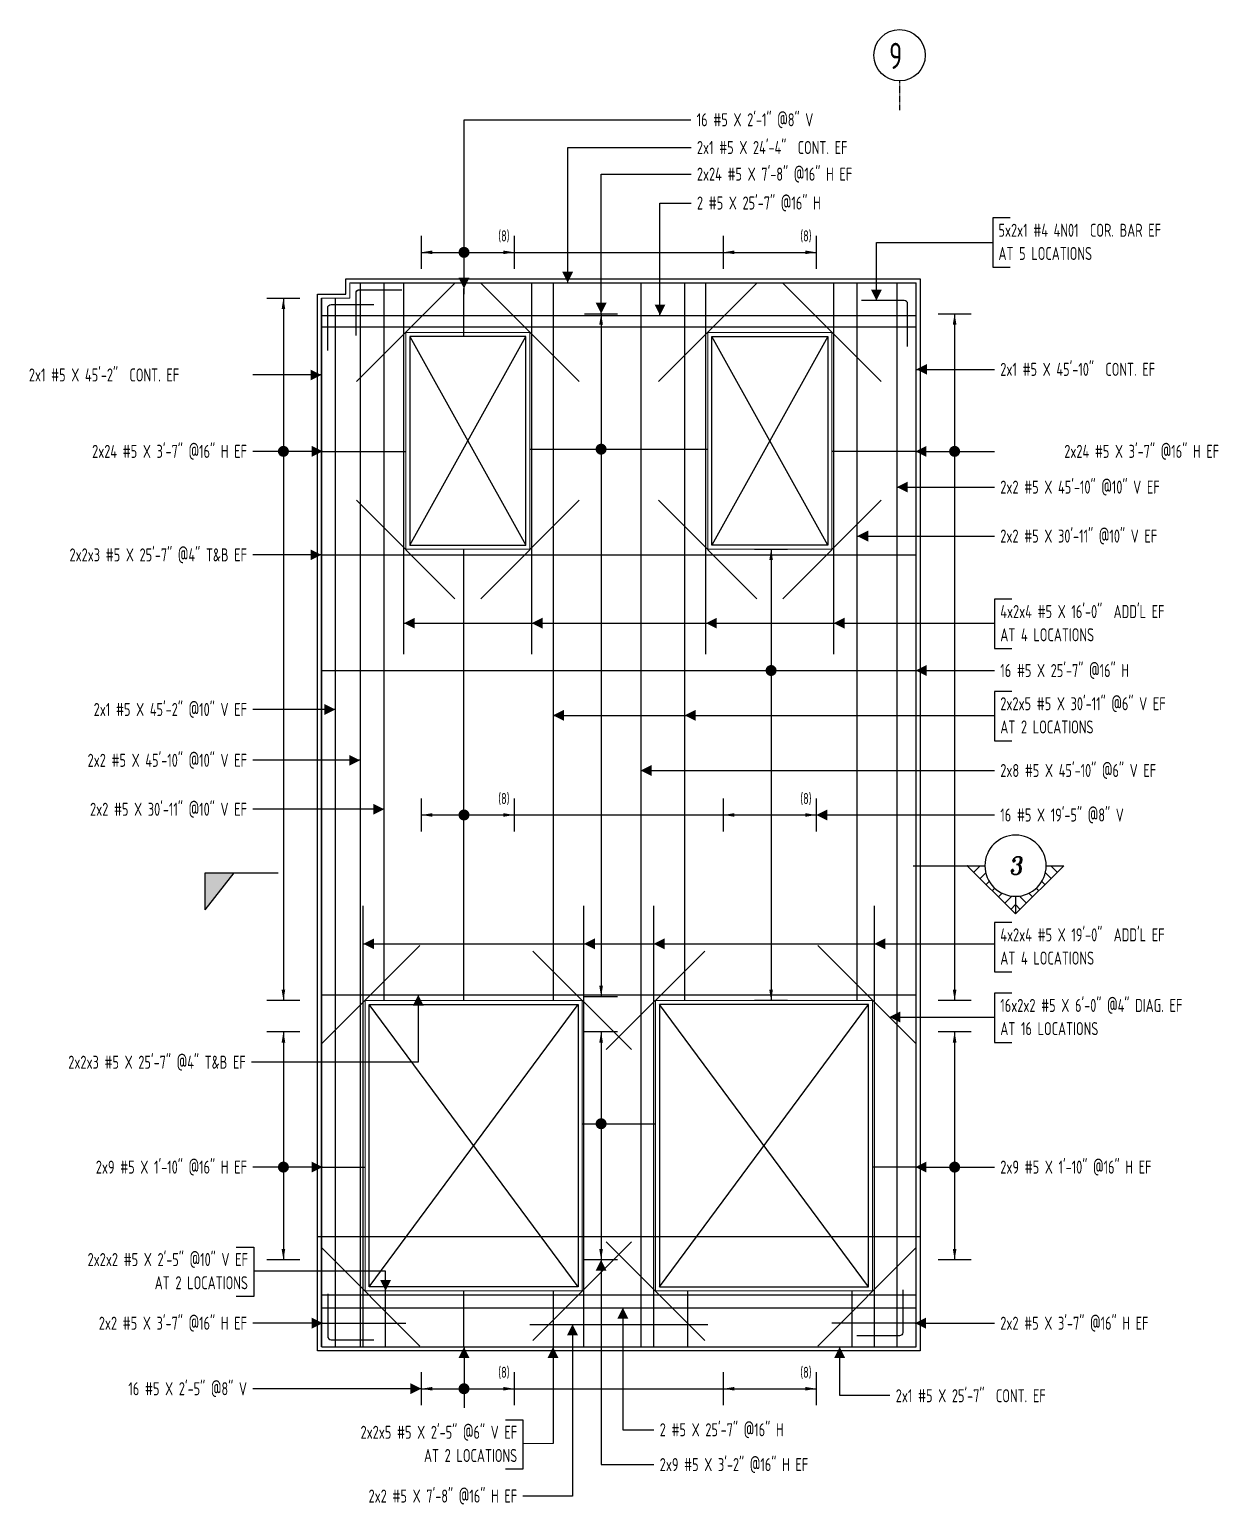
# Model space of a CAD drawing. Header units: inches. Extents: x -3675 to 38568, y -2433 to 4174.
# Drawn here: x 24308 to 24922, y 259 to 1021 of the extents above; entities that cross this region are included whole.
import ezdxf
from ezdxf.enums import TextEntityAlignment as Align

# ---------------------------------------------------------------- set-up
doc = ezdxf.new("R2010")
doc.units = ezdxf.units.IN
doc.header["$MEASUREMENT"] = 0
doc.linetypes.add('PHANTOM', pattern=[2.5, 1.25, -0.25, 0.25, -0.25, 0.25, -0.25])
doc.layers.get('0').update_dxf_attribs({"linetype": 'CONTINUOUS'})
for name, color, linetype in [('0-25', 7, 'CONTINUOUS'), ('0-25TEXT', 7, 'CONTINUOUS'), ('0-35', 3, 'CONTINUOUS'), ('0-35TEXT', 3, 'CONTINUOUS'), ('0-50', 10, 'CONTINUOUS'), ('3', 3, 'CONTINUOUS'), ('BAR-LBL', 2, 'CONTINUOUS'), ('GRID', 8, 'PHANTOM'), ('Hatch', 253, 'CONTINUOUS'), ('INTERMEDIATERANGELAY', 7, 'CONTINUOUS'), ('RANGELAY', 7, 'CONTINUOUS'), ('REBARS', 4, 'CONTINUOUS')]:
    doc.layers.add(name, color=color, linetype=linetype)
doc.layers.add('COVER', color=6, linetype='CONTINUOUS', lineweight=0, plot=False)
doc.styles.add('AR', font='ARCHQUIK.shx', dxfattribs={"width": 0.8})
doc.styles.add('ROMANT', font='romant')

# ---------------------------------------------------------------- blocks, each defined once
blk = doc.blocks.new('leadrblk')
blk.add_lwpolyline([(0, 0, 0, 1, 0), (1, 0, 1, 1, 0)], format="xyseb")
blk = doc.blocks.new('SECTARO')
at = {"linetype": 'Continuous'}
blk.add_line((33.32, 16.99), (20.13, 0), dxfattribs=at)
for p, q in [((33.32, 16.99), (33.32, 0)), ((33.32, 0), (0, 0))]:
    blk.add_line(p, q)
for points in [[(33.32, 0), (33.32, 16.99), (33.32, 0), (20.13, 0)], [(33.32, 16.99), (20.13, 0), (33.32, 0), (33.32, 16.99)]]:
    blk.add_solid(points, dxfattribs=at)
blk = doc.blocks.new('*X3')
at = {"color": 0, "linetype": 'Continuous'}
for p, q in [((-1.108, 0.278), (-1.075, 0.312)), ((-1.081, 0.217), (-1.031, 0.267)), ((-1.013, 0.197), (-0.986, 0.223)), ((-0.96, 0.161), (-0.942, 0.179)), ((-0.92, 0.112), (-0.898, 0.135)), ((-0.895, 0.05), (-0.854, 0.091)), ((-0.856, 0), (-0.81, 0.046)), ((-0.768, 0), (-0.765, 0.002))]:
    blk.add_line(p, q, dxfattribs=at)
blk = doc.blocks.new('*X2')
at = {"color": 0, "linetype": 'Continuous'}
for p, q in [((-1.108, 0.278), (-1.075, 0.312)), ((-0.96, 0.161), (-0.942, 0.179)), ((-0.856, 0), (-0.81, 0.046))]:
    blk.add_line(p, q, dxfattribs=at)
blk = doc.blocks.new('SECTNU')
at = {"linetype": 'Continuous'}
blk.add_line((-24.74, 0), (-32.81, 0), dxfattribs=at)
blk.add_line((0, 0), (-24.74, 0))
at = {"layer": '3'}
for p, q in [((-68.89, 0), (-46.81, 22.07)), ((-60.81, 0), (-68.89, 0))]:
    blk.add_line(p, q, dxfattribs=at)
at = {"layer": '3', "linetype": 'Continuous'}
blk.add_line((-46.81, 14), (-46.81, 22.07), dxfattribs=at)
at = {"layer": '3'}
for points in [[(-46.81, 22.07), (-24.74, 0), (-32.81, 0, 1)], [(-32.81, 0, 0.414214), (-46.81, 14)]]:
    blk.add_lwpolyline(points, format="xyb", dxfattribs=at)
for start, end in [(90, 180), (180, 0)]:
    blk.add_arc((-46.81, 0), 14, start, end, dxfattribs=at)
at = {"linetype": 'Continuous', "xscale": -64, "yscale": 64, "zscale": 64, "rotation": 359.9999999999999}
blk.add_blockref('*X3', (-117.73, 0), dxfattribs=at)
at = {"linetype": 'Continuous', "xscale": 64, "yscale": 64, "zscale": 64}
for name in ['*X3', '*X2']:
    blk.add_blockref(name, (24.1, 0), dxfattribs=at)
at = {"linetype": 'Continuous', "style": 'ROMANT', "oblique": 9, "width": 0.9}
blk.add_attdef('NO', text='', height=8, dxfattribs=at).set_placement((-46.81, 0), align=Align.MIDDLE)
blk = doc.blocks.new('*U952', base_point=(24723.02, 698.56))
at = {"layer": 'REBARS', "color": 0}
blk.add_lwpolyline([(24723.33, 698.56), (24723.33, 890.56)], dxfattribs=at)
blk = doc.blocks.new('*U953', base_point=(24657.64, 698.56))
at = {"layer": 'REBARS', "color": 0}
blk.add_lwpolyline([(24657.32, 698.56), (24657.32, 890.56)], dxfattribs=at)
blk = doc.blocks.new('*U954', base_point=(24567.03, 698.56))
at = {"layer": 'REBARS', "color": 0}
blk.add_lwpolyline([(24567.34, 698.56), (24567.34, 890.56)], dxfattribs=at)
blk = doc.blocks.new('*U955', base_point=(24501.64, 698.56))
at = {"layer": 'REBARS', "color": 0}
blk.add_lwpolyline([(24501.33, 698.56), (24501.33, 890.56)], dxfattribs=at)
blk = doc.blocks.new('*U626', base_point=(24605.53, 394.67))
at = {"layer": 'REBARS', "color": 0}
blk.add_lwpolyline([(24605.75, 394.89), (24656.67, 343.98)], dxfattribs=at)
blk = doc.blocks.new('*U627', base_point=(24605.53, 494.44))
at = {"layer": 'REBARS', "color": 0}
blk.add_lwpolyline([(24605.75, 494.22), (24656.67, 545.14)], dxfattribs=at)
blk = doc.blocks.new('*U628', base_point=(24458.48, 391.72))
at = {"layer": 'REBARS', "color": 0}
blk.add_lwpolyline([(24458.71, 391.94), (24509.62, 341.03)], dxfattribs=at)
blk = doc.blocks.new('*U629', base_point=(24619.13, 394.67))
at = {"layer": 'REBARS', "color": 0}
blk.add_lwpolyline([(24618.91, 394.89), (24568, 343.98)], dxfattribs=at)
blk = doc.blocks.new('*U630', base_point=(24458.48, 497.4))
at = {"layer": 'REBARS', "color": 0}
blk.add_lwpolyline([(24458.71, 497.18), (24509.62, 548.09)], dxfattribs=at)
blk = doc.blocks.new('*U631', base_point=(24619.13, 494.44))
at = {"layer": 'REBARS', "color": 0}
blk.add_lwpolyline([(24618.91, 494.22), (24568, 545.14)], dxfattribs=at)
blk = doc.blocks.new('*U632', base_point=(24632.53, 777.96))
at = {"layer": 'REBARS', "color": 0}
blk.add_lwpolyline([(24632.75, 778.18), (24683.66, 727.27)], dxfattribs=at)
blk = doc.blocks.new('*U633', base_point=(24748.13, 777.96))
at = {"layer": 'REBARS', "color": 0}
blk.add_lwpolyline([(24747.91, 778.18), (24697, 727.27)], dxfattribs=at)
blk = doc.blocks.new('*U634', base_point=(24632.53, 839.69))
at = {"layer": 'REBARS', "color": 0}
blk.add_lwpolyline([(24632.75, 839.47), (24683.66, 890.39)], dxfattribs=at)
blk = doc.blocks.new('*U635', base_point=(24748.13, 839.69))
at = {"layer": 'REBARS', "color": 0}
blk.add_lwpolyline([(24747.91, 839.47), (24697, 890.39)], dxfattribs=at)
blk = doc.blocks.new('*U636', base_point=(24476.53, 777.96))
at = {"layer": 'REBARS', "color": 0}
blk.add_lwpolyline([(24476.75, 778.18), (24527.67, 727.27)], dxfattribs=at)
blk = doc.blocks.new('*U637', base_point=(24592.14, 777.96))
at = {"layer": 'REBARS', "color": 0}
blk.add_lwpolyline([(24591.92, 778.18), (24541, 727.27)], dxfattribs=at)
blk = doc.blocks.new('*U638', base_point=(24476.53, 839.69))
at = {"layer": 'REBARS', "color": 0}
blk.add_lwpolyline([(24476.75, 839.47), (24527.67, 890.39)], dxfattribs=at)
blk = doc.blocks.new('*U639', base_point=(24592.14, 839.69))
at = {"layer": 'REBARS', "color": 0}
blk.add_lwpolyline([(24591.92, 839.47), (24541, 890.39)], dxfattribs=at)
blk = doc.blocks.new('*U1482', base_point=(24461.71, 344.05))
at = {"layer": 'REBARS', "color": 0}
blk.add_lwpolyline([(24461.96, 368.05), (24461.96, 346.05, 0.414214), (24463.71, 344.3), (24485.71, 344.3)], format="xyb", dxfattribs=at)
blk = doc.blocks.new('*U1483', base_point=(24759.23, 346.05))
at = {"layer": 'REBARS', "color": 0}
blk.add_lwpolyline([(24758.98, 370.05), (24758.98, 348.05, -0.414214), (24757.23, 346.3), (24735.23, 346.3)], format="xyb", dxfattribs=at)
blk = doc.blocks.new('*U843', base_point=(24766.27, 340.56))
at = {"layer": 'REBARS', "color": 0}
blk.add_lwpolyline([(24765.96, 340.56), (24765.96, 890.56)], dxfattribs=at)
blk = doc.blocks.new('*U758', base_point=(24459.02, 340.56))
at = {"layer": 'REBARS', "color": 0}
blk.add_lwpolyline([(24458.71, 340.56), (24458.71, 882.56)], dxfattribs=at)
blk = doc.blocks.new('*U1036', base_point=(24532.68, 862.6))
at = {"layer": 'REBARS', "color": 0}
blk.add_lwpolyline([(24532.36, 862.6), (24532.36, 887.6)], dxfattribs=at)
blk = doc.blocks.new('*U1484', base_point=(24461.71, 879.56))
at = {"layer": 'REBARS', "color": 0}
blk.add_lwpolyline([(24461.96, 855.56), (24461.96, 877.56, -0.414214), (24463.71, 879.31), (24485.71, 879.31)], format="xyb", dxfattribs=at)
blk = doc.blocks.new('*U896', base_point=(24458.71, 689.83))
at = {"layer": 'REBARS', "color": 0}
blk.add_lwpolyline([(24458.71, 690.14), (24765.71, 690.14)], dxfattribs=at)
blk = doc.blocks.new('rendmark')
at = {"color": 4}
blk.add_line((0, -3), (0, 3), dxfattribs=at)
blk = doc.blocks.new('rarrow')
at = {"color": 7}
blk.add_solid([(2, -0.33), (2, 0.33), (0, 0)], dxfattribs=at)
blk = doc.blocks.new('*U1789', base_point=(24690.98, 752.85))
at = {"layer": 'RANGELAY'}
blk.add_line((24690.98, 752.85), (24690.98, 519.56), dxfattribs=at)
at = {"layer": 'RANGELAY', "xscale": 2.834645669291339, "yscale": 2.834645669291339}
for name, p, rotation in [('rendmark', (24690.98, 752.85), 269.9999999999999), ('rarrow', (24690.98, 752.85), 269.9999999999999), ('rendmark', (24690.98, 519.56), 89.999996929531), ('rarrow', (24690.98, 519.56), 89.999996929531)]:
    blk.add_blockref(name, p, dxfattribs=dict(at, rotation=rotation))
blk = doc.blocks.new('VPM75F6F0')
at = {"const_width": 1}
blk.add_lwpolyline([(-0.5, 0, 1), (0.5, 0, 1)], format="xyb", close=True, dxfattribs=at)
blk = doc.blocks.new('*U982', base_point=(24473.956016, 890.245465))
at = {"layer": 'REBARS', "color": 0}
blk.add_lwpolyline([(24473.956016, 890.557965), (24765.956016, 890.557965)], dxfattribs=at)
blk = doc.blocks.new('*U759', base_point=(24458.39, 882.56))
at = {"layer": 'REBARS', "color": 0}
blk.add_lwpolyline([(24458.71, 882.56), (24458.71, 340.56)], dxfattribs=at)
blk = doc.blocks.new('*U1485', base_point=(24476.33, 887.21))
at = {"layer": 'REBARS', "color": 0}
blk.add_lwpolyline([(24476.58, 863.21), (24476.58, 885.21, -0.414214), (24478.33, 886.96), (24500.33, 886.96)], format="xyb", dxfattribs=at)
blk = doc.blocks.new('*U757', base_point=(24465.59, 882.56))
at = {"layer": 'REBARS', "color": 0}
blk.add_lwpolyline([(24465.9, 882.56), (24465.9, 340.56)], dxfattribs=at)
blk = doc.blocks.new('*U1486', base_point=(24761.75, 881.62))
at = {"layer": 'REBARS', "color": 0}
blk.add_lwpolyline([(24761.5, 857.62), (24761.5, 879.62, 0.414214), (24759.75, 881.37), (24737.75, 881.37)], format="xyb", dxfattribs=at)
blk = doc.blocks.new('*U781', base_point=(24532.68, 340.56))
at = {"layer": 'REBARS', "color": 0}
blk.add_lwpolyline([(24532.36, 340.56), (24532.36, 369.56)], dxfattribs=at)
blk = doc.blocks.new('*U895', base_point=(24458.96, 873.34))
at = {"layer": 'REBARS', "color": 0}
blk.add_lwpolyline([(24458.96, 873.65), (24765.96, 873.65)], dxfattribs=at)
blk = doc.blocks.new('*U1788', base_point=(24785.77, 503.56))
at = {"layer": 'RANGELAY'}
blk.add_line((24785.77, 503.56), (24785.77, 385.56), dxfattribs=at)
at = {"layer": 'RANGELAY', "xscale": 2.834645669291339, "yscale": 2.834645669291339}
for name, p, rotation in [('rendmark', (24785.77, 503.56), 269.9999999999999), ('rarrow', (24785.77, 503.56), 269.9999999999999), ('rarrow', (24785.77, 385.56), 89.999996929531), ('rendmark', (24785.77, 385.56), 89.999996929531)]:
    blk.add_blockref(name, p, dxfattribs=dict(at, rotation=rotation))
blk = doc.blocks.new('VPM75FBD0')
at = {"const_width": 1}
blk.add_lwpolyline([(-0.5, 0, 1), (0.5, 0, 1)], format="xyb", close=True, dxfattribs=at)
blk = doc.blocks.new('*U808', base_point=(24765.53, 433.19))
at = {"layer": 'REBARS', "color": 0}
blk.add_lwpolyline([(24765.53, 433.51), (24743.53, 433.51)], dxfattribs=at)
blk = doc.blocks.new('*U1787', base_point=(24785.77, 874.56))
at = {"layer": 'RANGELAY'}
blk.add_line((24785.77, 874.56), (24785.77, 519.56), dxfattribs=at)
at = {"layer": 'RANGELAY', "xscale": 2.834645669291339, "yscale": 2.834645669291339}
for name, p, rotation in [('rendmark', (24785.77, 874.56), 269.9999999999999), ('rarrow', (24785.77, 874.56), 269.9999999999999), ('rendmark', (24785.77, 519.56), 89.999996929531), ('rarrow', (24785.77, 519.56), 89.999996929531)]:
    blk.add_blockref(name, p, dxfattribs=dict(at, rotation=rotation))
blk = doc.blocks.new('VPM75FCD0')
at = {"const_width": 1}
blk.add_lwpolyline([(-0.5, 0, 1), (0.5, 0, 1)], format="xyb", close=True, dxfattribs=at)
blk = doc.blocks.new('*U1042', base_point=(24765.53, 803.08))
at = {"layer": 'REBARS', "color": 0}
blk.add_lwpolyline([(24765.53, 803.4), (24722.53, 803.4)], dxfattribs=at)
blk = doc.blocks.new('*U1786', base_point=(24439.1, 503.56))
at = {"layer": 'RANGELAY'}
blk.add_line((24439.1, 503.56), (24439.1, 385.56), dxfattribs=at)
at = {"layer": 'RANGELAY', "xscale": 2.834645669291339, "yscale": 2.834645669291339}
for name, p, rotation in [('rendmark', (24439.1, 503.56), 269.9999999999999), ('rarrow', (24439.1, 503.56), 269.9999999999999), ('rarrow', (24439.1, 385.56), 89.999996929531), ('rendmark', (24439.1, 385.56), 89.999996929531)]:
    blk.add_blockref(name, p, dxfattribs=dict(at, rotation=rotation))
blk = doc.blocks.new('VPM75FDD0')
at = {"const_width": 1}
blk.add_lwpolyline([(-0.5, 0, 1), (0.5, 0, 1)], format="xyb", close=True, dxfattribs=at)
blk = doc.blocks.new('*U807', base_point=(24459.33, 433.19))
at = {"layer": 'REBARS', "color": 0}
blk.add_lwpolyline([(24459.33, 433.51), (24481.33, 433.51)], dxfattribs=at)
blk = doc.blocks.new('*U1785', base_point=(24439.1, 882.56))
at = {"layer": 'RANGELAY'}
blk.add_line((24439.1, 882.56), (24439.1, 519.56), dxfattribs=at)
at = {"layer": 'RANGELAY', "xscale": 2.834645669291339, "yscale": 2.834645669291339}
for name, p, rotation in [('rendmark', (24439.1, 882.56), 269.9999999999999), ('rarrow', (24439.1, 882.56), 269.9999999999999), ('rendmark', (24439.1, 519.56), 89.999996929531), ('rarrow', (24439.1, 519.56), 89.999996929531)]:
    blk.add_blockref(name, p, dxfattribs=dict(at, rotation=rotation))
blk = doc.blocks.new('VPM75FED0')
at = {"const_width": 1}
blk.add_lwpolyline([(-0.5, 0, 1), (0.5, 0, 1)], format="xyb", close=True, dxfattribs=at)
blk = doc.blocks.new('*U1041', base_point=(24459.33, 803.08))
at = {"layer": 'REBARS', "color": 0}
blk.add_lwpolyline([(24459.33, 803.4), (24502.33, 803.4)], dxfattribs=at)
blk = doc.blocks.new('*U1004', base_point=(24491.43, 519.56))
at = {"layer": 'REBARS', "color": 0}
blk.add_lwpolyline([(24491.11, 519.56), (24491.11, 890.56)], dxfattribs=at)
blk = doc.blocks.new('*U842', base_point=(24478.39, 890.56))
at = {"layer": 'REBARS', "color": 0}
blk.add_lwpolyline([(24478.71, 890.56), (24478.71, 340.56)], dxfattribs=at)
blk = doc.blocks.new('*U1784', base_point=(24603.17, 874.56))
at = {"layer": 'RANGELAY'}
blk.add_line((24603.17, 874.56), (24603.17, 521.56), dxfattribs=at)
at = {"layer": 'RANGELAY', "xscale": 2.834645669291339, "yscale": 2.834645669291339}
for name, p, rotation in [('rendmark', (24603.17, 874.56), 269.9999999999999), ('rarrow', (24603.17, 874.56), 269.9999999999999), ('rarrow', (24603.17, 521.56), 89.999996929531), ('rendmark', (24603.17, 521.56), 89.999996929531)]:
    blk.add_blockref(name, p, dxfattribs=dict(at, rotation=rotation))
blk = doc.blocks.new('VPM760110')
at = {"const_width": 1}
blk.add_lwpolyline([(-0.5, 0, 1), (0.5, 0, 1)], format="xyb", close=True, dxfattribs=at)
blk = doc.blocks.new('*U1070', base_point=(24566.32, 804.22))
at = {"layer": 'REBARS', "color": 0}
blk.add_lwpolyline([(24566.32, 804.53), (24658.32, 804.53)], dxfattribs=at)
blk = doc.blocks.new('*U1783', base_point=(24603.17, 503.56))
at = {"layer": 'RANGELAY'}
blk.add_line((24603.17, 503.56), (24603.17, 385.56), dxfattribs=at)
at = {"layer": 'RANGELAY', "xscale": 2.834645669291339, "yscale": 2.834645669291339}
for name, p, rotation in [('rendmark', (24603.17, 503.56), 269.9999999999999), ('rarrow', (24603.17, 503.56), 269.9999999999999), ('rarrow', (24603.17, 385.56), 89.999996929531), ('rendmark', (24603.17, 385.56), 89.999996929531)]:
    blk.add_blockref(name, p, dxfattribs=dict(at, rotation=rotation))
blk = doc.blocks.new('VPM760210')
at = {"const_width": 1}
blk.add_lwpolyline([(-0.5, 0, 1), (0.5, 0, 1)], format="xyb", close=True, dxfattribs=at)
blk = doc.blocks.new('*U822', base_point=(24593.33, 455.6))
at = {"layer": 'REBARS', "color": 0}
blk.add_lwpolyline([(24593.33, 455.92), (24631.33, 455.92)], dxfattribs=at)
blk = doc.blocks.new('*U894', base_point=(24458.96, 340.87))
at = {"layer": 'REBARS', "color": 0}
blk.add_lwpolyline([(24458.96, 340.56), (24765.96, 340.56)], dxfattribs=at)
blk = doc.blocks.new('*U841', base_point=(24623.32, 890.56))
at = {"layer": 'REBARS', "color": 0}
blk.add_lwpolyline([(24623.63, 890.56), (24623.63, 340.56)], dxfattribs=at)
blk = doc.blocks.new('*U1001', base_point=(24646.02, 890.56))
at = {"layer": 'REBARS', "color": 0}
blk.add_lwpolyline([(24646.33, 890.56), (24646.33, 519.56)], dxfattribs=at)
blk = doc.blocks.new('*U1002', base_point=(24578.03, 890.56))
at = {"layer": 'REBARS', "color": 0}
blk.add_lwpolyline([(24578.34, 890.56), (24578.34, 519.56)], dxfattribs=at)
blk = doc.blocks.new('*U640', base_point=(24766.18, 391.72))
at = {"layer": 'REBARS', "color": 0}
blk.add_lwpolyline([(24765.96, 391.94), (24715.04, 341.03)], dxfattribs=at)
blk = doc.blocks.new('*U641', base_point=(24766.18, 497.4))
at = {"layer": 'REBARS', "color": 0}
blk.add_lwpolyline([(24765.96, 497.18), (24715.04, 548.09)], dxfattribs=at)
blk = doc.blocks.new('*U582', base_point=(24744.02, 340.56))
at = {"layer": 'REBARS', "color": 0}
blk.add_lwpolyline([(24744.33, 340.56), (24744.33, 568.56)], dxfattribs=at)
blk = doc.blocks.new('*U583', base_point=(24630.64, 340.56))
at = {"layer": 'REBARS', "color": 0}
blk.add_lwpolyline([(24630.33, 340.56), (24630.33, 568.56)], dxfattribs=at)
blk = doc.blocks.new('*U584', base_point=(24594.02, 340.56))
at = {"layer": 'REBARS', "color": 0}
blk.add_lwpolyline([(24594.33, 340.56), (24594.33, 568.56)], dxfattribs=at)
blk = doc.blocks.new('*U585', base_point=(24480.64, 340.56))
at = {"layer": 'REBARS', "color": 0}
blk.add_lwpolyline([(24480.33, 340.56), (24480.33, 568.56)], dxfattribs=at)
blk = doc.blocks.new('*U779', base_point=(24732.51, 340.56))
at = {"layer": 'REBARS', "color": 0}
blk.add_lwpolyline([(24732.82, 340.56), (24732.82, 369.56)], dxfattribs=at)
blk = doc.blocks.new('*U780', base_point=(24492.15, 340.56))
at = {"layer": 'REBARS', "color": 0}
blk.add_lwpolyline([(24491.84, 340.56), (24491.84, 369.56)], dxfattribs=at)
blk = doc.blocks.new('*U892', base_point=(24458.71, 750.21))
at = {"layer": 'REBARS', "color": 0}
blk.add_lwpolyline([(24458.71, 749.9), (24765.71, 749.9)], dxfattribs=at)
blk = doc.blocks.new('*U893', base_point=(24458.71, 867.44))
at = {"layer": 'REBARS', "color": 0}
blk.add_lwpolyline([(24458.71, 867.76), (24765.71, 867.76)], dxfattribs=at)
blk = doc.blocks.new('*U777', base_point=(24647.46, 369.56))
at = {"layer": 'REBARS', "color": 0}
blk.add_lwpolyline([(24647.78, 369.56), (24647.78, 340.56)], dxfattribs=at)
blk = doc.blocks.new('*U778', base_point=(24578.03, 369.56))
at = {"layer": 'REBARS', "color": 0}
blk.add_lwpolyline([(24578.34, 369.56), (24578.34, 340.56)], dxfattribs=at)
blk = doc.blocks.new('*U890', base_point=(24458.71, 367.74))
at = {"layer": 'REBARS', "color": 0}
blk.add_lwpolyline([(24458.71, 367.43), (24765.71, 367.43)], dxfattribs=at)
blk = doc.blocks.new('*U891', base_point=(24458.71, 522.19))
at = {"layer": 'REBARS', "color": 0}
blk.add_lwpolyline([(24458.71, 522.51), (24765.71, 522.51)], dxfattribs=at)
blk = doc.blocks.new('*U1782', base_point=(24510.33, 318.97))
at = {"layer": 'INTERMEDIATERANGELAY'}
blk.add_line((24558.34, 318.97), (24666.32, 318.97), dxfattribs=at)
at = {"layer": 'RANGELAY'}
for p, q in [((24510.33, 318.97), (24558.34, 318.97)), ((24666.32, 318.97), (24714.33, 318.97))]:
    blk.add_line(p, q, dxfattribs=at)
at = {"layer": 'RANGELAY', "xscale": 2.834645669291339, "yscale": 2.834645669291339}
for name, p in [('rendmark', (24510.33, 318.97)), ('rendmark', (24666.32, 318.97)), ('rarrow', (24510.33, 318.97)), ('rarrow', (24666.32, 318.97))]:
    blk.add_blockref(name, p, dxfattribs=at)
at = {"layer": 'RANGELAY', "xscale": 2.834645669291339, "yscale": 2.834645669291339, "rotation": 179.999996929531}
for name, p in [('rendmark', (24558.34, 318.97)), ('rendmark', (24714.33, 318.97)), ('rarrow', (24558.34, 318.97)), ('rarrow', (24714.33, 318.97))]:
    blk.add_blockref(name, p, dxfattribs=at)
blk = doc.blocks.new('VPM760A50')
at = {"const_width": 1}
blk.add_lwpolyline([(-0.5, 0, 1), (0.5, 0, 1)], format="xyb", close=True, dxfattribs=at)
blk = doc.blocks.new('*U1781', base_point=(24510.33, 615.49))
at = {"layer": 'INTERMEDIATERANGELAY'}
blk.add_line((24558.34, 615.49), (24666.32, 615.49), dxfattribs=at)
at = {"layer": 'RANGELAY'}
for p, q in [((24510.33, 615.49), (24558.34, 615.49)), ((24666.32, 615.49), (24714.33, 615.49))]:
    blk.add_line(p, q, dxfattribs=at)
at = {"layer": 'RANGELAY', "xscale": 2.834645669291339, "yscale": 2.834645669291339}
for name, p in [('rendmark', (24510.33, 615.49)), ('rendmark', (24666.32, 615.49)), ('rarrow', (24510.33, 615.49)), ('rarrow', (24666.32, 615.49))]:
    blk.add_blockref(name, p, dxfattribs=at)
at = {"layer": 'RANGELAY', "xscale": 2.834645669291339, "yscale": 2.834645669291339, "rotation": 179.999996929531}
for name, p in [('rendmark', (24558.34, 615.49)), ('rendmark', (24714.33, 615.49)), ('rarrow', (24558.34, 615.49)), ('rarrow', (24714.33, 615.49))]:
    blk.add_blockref(name, p, dxfattribs=at)
blk = doc.blocks.new('VPM760AF0')
at = {"const_width": 1}
blk.add_lwpolyline([(-0.5, 0, 1), (0.5, 0, 1)], format="xyb", close=True, dxfattribs=at)
blk = doc.blocks.new('*U1780', base_point=(24510.33, 906.25))
at = {"layer": 'INTERMEDIATERANGELAY'}
blk.add_line((24558.34, 906.25), (24666.32, 906.25), dxfattribs=at)
at = {"layer": 'RANGELAY'}
for p, q in [((24510.33, 906.25), (24558.34, 906.25)), ((24666.32, 906.25), (24714.33, 906.25))]:
    blk.add_line(p, q, dxfattribs=at)
at = {"layer": 'RANGELAY', "xscale": 2.834645669291339, "yscale": 2.834645669291339}
for name, p in [('rendmark', (24510.33, 906.25)), ('rendmark', (24666.32, 906.25)), ('rarrow', (24510.33, 906.25)), ('rarrow', (24666.32, 906.25))]:
    blk.add_blockref(name, p, dxfattribs=at)
at = {"layer": 'RANGELAY', "xscale": 2.834645669291339, "yscale": 2.834645669291339, "rotation": 179.999996929531}
for name, p in [('rendmark', (24558.34, 906.25)), ('rendmark', (24714.33, 906.25)), ('rarrow', (24558.34, 906.25)), ('rarrow', (24714.33, 906.25))]:
    blk.add_blockref(name, p, dxfattribs=at)
blk = doc.blocks.new('VPM760B90')
at = {"const_width": 1}
blk.add_lwpolyline([(-0.5, 0, 1), (0.5, 0, 1)], format="xyb", close=True, dxfattribs=at)
blk = doc.blocks.new('*U1003', base_point=(24735.18, 519.56))
at = {"layer": 'REBARS', "color": 0}
blk.add_lwpolyline([(24735.5, 519.56), (24735.5, 890.56)], dxfattribs=at)
blk = doc.blocks.new('*U840', base_point=(24756.27, 890.56))
at = {"layer": 'REBARS', "color": 0}
blk.add_lwpolyline([(24755.96, 890.56), (24755.96, 340.56)], dxfattribs=at)
blk = doc.blocks.new('*U1030', base_point=(24532.68, 519.56))
at = {"layer": 'REBARS', "color": 0}
blk.add_lwpolyline([(24532.36, 519.56), (24532.36, 752.56)], dxfattribs=at)
blk = doc.blocks.new('*U1040', base_point=(24765.33, 352.53))
at = {"layer": 'REBARS', "color": 0}
blk.add_lwpolyline([(24765.33, 352.84), (24722.33, 352.84)], dxfattribs=at)
blk = doc.blocks.new('*U889', base_point=(24458.96, 360.5))
at = {"layer": 'REBARS', "color": 0}
blk.add_lwpolyline([(24458.96, 360.81), (24765.96, 360.81)], dxfattribs=at)
blk = doc.blocks.new('*U1039', base_point=(24459.33, 352.53))
at = {"layer": 'REBARS', "color": 0}
blk.add_lwpolyline([(24459.33, 352.84), (24502.33, 352.84)], dxfattribs=at)
blk = doc.blocks.new('*U1069', base_point=(24566.32, 351.87))
at = {"layer": 'REBARS', "color": 0}
blk.add_lwpolyline([(24566.32, 352.18), (24658.32, 352.18)], dxfattribs=at)

msp = doc.modelspace()

# ---------------------------------------------------------------- linework, layer by layer
at = {"layer": '0-25'}
for p, q in [((24504.33102, 862.80797), (24564.33798, 754.84814)), ((24504.33102, 754.84814), (24564.33798, 862.80797)), ((24720.33102, 862.80797), (24660.32405, 754.84814)), ((24720.33102, 754.84814), (24660.32405, 862.80797)), ((24483.33102, 371.55797), (24591.33102, 517.55842)), ((24591.33102, 371.55797), (24483.33102, 517.55842)), ((24741.33102, 371.55797), (24633.33102, 517.55842)), ((24633.33102, 371.55797), (24741.33102, 517.55842))]:
    msp.add_line(p, q, dxfattribs=at)
at = {"layer": '0-25TEXT'}
for points in [[(24532.36311, 884.58463), (24532.36311, 974.75999), (24649.57573, 974.75999)], [(24585.91493, 890.55797), (24585.91493, 960.42353), (24649.66703, 960.42353)], [(24603.17422, 874.55797), (24603.17422, 946.67025), (24649.66703, 946.67025)], [(24633.59166, 873.6477), (24633.59166, 931.74554), (24649.66703, 931.74554)], [(24814.42135, 924.04015), (24805.42229, 924.04015), (24805.42229, 898.54283), (24814.42135, 898.54283)], [(24745.39305, 881.37155), (24745.39306, 911.29149), (24805.42229, 911.29149)], [(24458.70599, 842.8843), (24423.26368, 842.8843)], [(24765.95602, 845.78801), (24806.36721, 845.78801)], [(24459.33102, 803.39723), (24423.26368, 803.39723)], [(24765.53242, 803.39723), (24806.36588, 803.39723)], [(24755.956, 784.91944), (24806.36721, 784.91944)], [(24735.49509, 759.61519), (24806.36721, 759.61519)], [(24458.70599, 749.90042), (24423.26368, 749.90042)], [(24815.36627, 726.98115), (24806.36721, 726.98115), (24806.36721, 701.48383), (24815.36627, 701.48383)], [(24501.33096, 714.60745), (24806.36721, 714.60745)], [(24765.6811, 690.13774), (24806.36721, 690.13774)], [(24815.36627, 679.34707), (24806.36721, 679.34707), (24806.36721, 653.84975), (24815.36627, 653.84975)], [(24465.90275, 670.00174), (24423.26368, 670.00174)], [(24578.33799, 666.97338), (24806.36721, 666.97337)], [(24478.70602, 643.73816), (24423.26368, 643.73816)], [(24623.63428, 638.47441), (24806.36721, 638.47441)], [(24491.11317, 618.43391), (24423.26368, 618.43391)], [(24714.33102, 615.48532), (24806.36721, 615.48532)], [(24815.36627, 559.90753), (24806.36721, 559.90753), (24806.36721, 534.4102), (24815.36627, 534.4102)], [(24480.33102, 548.89999), (24806.36721, 548.89999)], [(24508.74394, 522.50615), (24508.74394, 487.71756), (24422.63405, 487.71756)], [(24815.36627, 523.44672), (24806.36721, 523.44672), (24806.36721, 497.9494), (24815.36627, 497.9494)], [(24752.05905, 511.07302), (24806.36721, 511.07302)], [(24459.33102, 433.50507), (24423.26368, 433.50507)], [(24765.53242, 433.50507), (24806.36587, 433.50507)], [(24414.76542, 392.11686), (24423.76448, 392.11686), (24423.76448, 366.61954), (24414.76542, 366.61954)], [(24603.17421, 385.55801), (24603.17421, 279.77294), (24630.47232, 279.77294)], [(24491.83865, 369.558), (24491.83865, 379.7432), (24423.76448, 379.74316)], [(24614.39695, 360.81471), (24614.39695, 297.77384), (24630.47232, 297.77384)], [(24459.33102, 352.84048), (24423.26368, 352.84048)], [(24588.399, 352.17987), (24588.399, 263.50358), (24562.82756, 263.50358)], [(24765.33101, 352.84048), (24806.36587, 352.84048)], [(24532.36308, 340.55801), (24532.36308, 309.12738)], [(24578.33798, 340.55788), (24578.33798, 290.5954), (24562.82756, 290.46125)], [(24726.37281, 340.55797), (24726.37281, 315.57941), (24752.3737, 315.57941)], [(24510.33102, 318.96997), (24423.26368, 318.96997)], [(24553.82851, 302.83495), (24562.82756, 302.83495), (24562.82756, 277.33763), (24553.82851, 277.33763)]]:
    msp.add_lwpolyline(points, dxfattribs=at)
at = {"layer": '0-35'}
for points in [[(24471.33102, 892.55797), (24767.95602, 892.55797), (24767.95602, 338.55797), (24456.70602, 338.55797), (24456.70602, 884.55797), (24471.33102, 884.55797)], [(24504.33102, 754.84814), (24564.33798, 754.84814), (24564.33798, 862.80797), (24504.33102, 862.80797)], [(24720.33102, 754.84814), (24660.32405, 754.84814), (24660.32405, 862.80797), (24720.33102, 862.80797)], [(24483.33102, 517.55842), (24591.33102, 517.55842), (24591.33102, 371.55797), (24483.33102, 371.55797)], [(24741.33102, 517.55842), (24633.33102, 517.55842), (24633.33102, 371.55797), (24741.33102, 371.55797)]]:
    msp.add_lwpolyline(points, close=True, dxfattribs=at)
at = {"layer": '0-50'}
msp.add_circle((24757.30428, 1008.14398), 13.27228, dxfattribs=at)
at = {"layer": 'COVER'}
for points in [[(24473.33102, 890.55797), (24765.95602, 890.55797), (24765.95602, 340.55797), (24458.70602, 340.55797), (24458.70602, 882.55797), (24473.33102, 882.55797)], [(24502.33102, 752.84814), (24566.33798, 752.84814), (24566.33798, 864.80797), (24502.33102, 864.80797)], [(24722.33102, 752.84814), (24658.32405, 752.84814), (24658.32405, 864.80797), (24722.33102, 864.80797)], [(24481.33102, 519.55842), (24593.33102, 519.55842), (24593.33102, 369.55797), (24481.33102, 369.55797)], [(24743.33102, 519.55842), (24631.33102, 519.55842), (24631.33102, 369.55797), (24743.33102, 369.55797)]]:
    msp.add_lwpolyline(points, close=True, dxfattribs=at)
at = {"layer": 'GRID', "lineweight": -3}
msp.add_lwpolyline([(24757.30428, 994.87171), (24757.30428, 979.65305)], dxfattribs=at)
at = {"layer": 'Hatch'}
msp.add_line((24767.95602, 397.55797), (24456.70602, 397.55797), dxfattribs=at)

# ---------------------------------------------------------------- block references
ref = msp.add_blockref('SECTNU', (24764.38075, 589.26557), dxfattribs=dict(xscale=1.129181470141702, yscale=1.129181470141702, zscale=1.129181470141702, rotation=180))
ref.add_attrib('NO', '3', dxfattribs={"linetype": 'Continuous', "height": 9.03345, "style": 'ROMANT', "oblique": 9, "width": 0.9}).set_placement((24817.24078, 589.26556), align=Align.MIDDLE)
at = {"xscale": 1.129181470141702, "yscale": 1.129181470141702, "zscale": 1.129181470141702, "rotation": 180}
msp.add_blockref('SECTARO', (24436.30753, 585.59353), dxfattribs=at)
at = {"layer": '0-25TEXT'}
for name, p, xscale, yscale in [('VPM760B90', (24532.3631, 906.25411), 2.834645669291338, 2.834645669291338), ('leadrblk', (24765.95602, 845.78801), 5.623937007874017, 2.250708661417324), ('leadrblk', (24458.70599, 842.8843), -5.623937007874017, 2.250708661417324), ('leadrblk', (24459.33102, 803.39723), -5.623937007874017, 2.250708661417324), ('leadrblk', (24765.53242, 803.39723), 5.623937007874017, 2.250708661417324), ('leadrblk', (24755.95601, 784.91944), 5.623937007874017, 2.250708661417324), ('leadrblk', (24735.49509, 759.61518), 5.623937007874017, 2.250708661417324), ('leadrblk', (24458.70599, 749.90042), -5.623937007874017, 2.250708661417324), ('leadrblk', (24501.33096, 714.60745), 5.623937007874017, 2.250708661417324), ('leadrblk', (24567.33805, 714.60748), 5.623937007874017, 2.250708661417324), ('leadrblk', (24657.32399, 714.6074), 5.623937007874017, 2.250708661417324), ('leadrblk', (24723.33108, 714.60753), 5.623937007874017, 2.250708661417324), ('leadrblk', (24765.6811, 690.13774), 5.623937007874017, 2.250708661417324), ('leadrblk', (24465.90275, 670.00174), -5.623937007874017, 2.250708661417324), ('leadrblk', (24578.33799, 666.97338), 5.623937007874017, 2.250708661417324), ('leadrblk', (24646.33026, 666.97338), 5.623937007874017, 2.250708661417324), ('leadrblk', (24478.70602, 643.73816), -5.623937007874017, 2.250708661417324), ('leadrblk', (24623.63428, 638.47441), 5.623937007874017, 2.250708661417324), ('leadrblk', (24491.11317, 618.43391), -5.623937007874017, 2.250708661417324), ('VPM760AF0', (24532.3631, 615.48532), 2.834645669291338, 2.834645669291338), ('leadrblk', (24714.33102, 615.48532), 5.623937007874017, 2.250708661417324), ('leadrblk', (24480.33102, 548.89999), 5.623937007874017, 2.250708661417324), ('leadrblk', (24594.33101, 548.90003), 5.623937007874017, 2.250708661417324), ('leadrblk', (24630.33102, 548.89994), 5.623937007874017, 2.250708661417324), ('leadrblk', (24744.33101, 548.90007), 5.623937007874017, 2.250708661417324), ('leadrblk', (24752.05905, 511.07302), 5.623937007874017, 2.250708661417324), ('leadrblk', (24459.33102, 433.50507), -5.623937007874017, 2.250708661417324), ('leadrblk', (24765.53242, 433.50507), 5.623937007874017, 2.250708661417324), ('leadrblk', (24459.33102, 352.84048), -5.623937007874017, 2.250708661417324), ('leadrblk', (24765.33101, 352.84048), 5.623937007874017, 2.250708661417324), ('VPM760A50', (24532.3631, 318.96997), 2.834645669291338, 2.834645669291338)]:
    msp.add_blockref(name, p, dxfattribs=dict(at, xscale=xscale, yscale=yscale))
for name, p, xscale, yscale, rotation in [('leadrblk', (24532.36311, 887.55755), 5.623937007874017, 2.250708661417324, 90.00000153523449), ('leadrblk', (24585.91493, 890.55797), 5.623937007874017, 2.250708661417324, 90.00000153523449), ('leadrblk', (24745.39305, 881.37155), 5.623937007874017, 2.250708661417324, 90.00000153523449), ('leadrblk', (24603.17422, 874.55797), 5.623937007874017, 2.250708661417324, 90.00000153523449), ('leadrblk', (24633.59166, 873.6477), 5.623937007874017, 2.250708661417324, 90.00000153523449), ('VPM75FED0', (24439.09518, 803.39723), 2.834645669291338, 2.834645669291338, 269.9999999999999), ('VPM760110', (24603.17422, 804.52809), 2.834645669291338, 2.834645669291338, 269.9999999999999), ('VPM75FCD0', (24785.76826, 803.39723), 2.834645669291338, 2.834645669291338, 90.00000000000007), ('VPM75F6F0', (24690.97844, 690.13775), 2.834645669291338, 2.834645669291338, 269.9999999999999), ('leadrblk', (24508.74394, 522.50615), 5.623937007874017, 2.250708661417324, 270.0000046057035), ('VPM760210', (24603.17422, 455.91523), 2.834645669291338, 2.834645669291338, 269.9999999999999), ('VPM75FDD0', (24439.09518, 433.50507), 2.834645669291338, 2.834645669291338, 269.9999999999999), ('VPM75FBD0', (24785.76826, 433.50507), 2.834645669291338, 2.834645669291338, 90.00000000000007), ('leadrblk', (24603.17421, 385.55801), -5.623937007874017, 2.250708661417324, 89.9999984647655), ('leadrblk', (24491.83865, 369.558), 5.623937007874017, 2.250708661417324, 90.00000153523449), ('leadrblk', (24614.39695, 360.81471), 5.623937007874017, 2.250708661417324, 270.0000046057035), ('leadrblk', (24588.399, 352.17987), 5.623937007874017, 2.250708661417324, 270.0000046057035), ('leadrblk', (24532.36308, 340.55801), -5.623937007874017, 2.250708661417324, 89.9999984647655), ('leadrblk', (24578.33798, 340.55788), -5.623937007874017, 2.250708661417324, 89.9999984647655), ('leadrblk', (24726.37281, 340.55797), -5.623937007874017, 2.250708661417324, 89.9999984647655), ('leadrblk', (24510.33102, 318.96997), 5.623937007874017, 2.250708661417324, 180.000003070469)]:
    msp.add_blockref(name, p, dxfattribs=dict(at, xscale=xscale, yscale=yscale, rotation=rotation))
at = {"layer": 'RANGELAY'}
for name, p in [('*U1780', (24510.33102, 906.25411)), ('*U1785', (24439.09518, 882.55797)), ('*U1784', (24603.17422, 874.55797)), ('*U1787', (24785.76826, 874.55797)), ('*U1789', (24690.97844, 752.84814)), ('*U1781', (24510.33102, 615.48532)), ('*U1786', (24439.09518, 503.55842)), ('*U1783', (24603.17422, 503.55842)), ('*U1788', (24785.76826, 503.55842)), ('*U1782', (24510.33102, 318.96997))]:
    msp.add_blockref(name, p, dxfattribs=at)
at = {"layer": 'REBARS', "color": 4}
for name, p in [('*U982', (24473.95602, 890.24547)), ('*U1485', (24476.33102, 887.20867)), ('*U638', (24476.53289, 839.6944)), ('*U842', (24478.39352, 890.55797)), ('*U1004', (24491.42559, 519.55842)), ('*U955', (24501.64345, 698.55796)), ('*U1036', (24532.6756, 862.60412)), ('*U639', (24592.13611, 839.6944)), ('*U954', (24567.02555, 698.55796)), ('*U1002', (24578.02548, 890.55797)), ('*U841', (24623.32177, 890.55797)), ('*U634', (24632.52592, 839.6944)), ('*U1001', (24646.01776, 890.55797)), ('*U953', (24657.63649, 698.55796)), ('*U635', (24748.12914, 839.6944)), ('*U952', (24723.01858, 698.55796)), ('*U1003', (24735.18268, 519.55842)), ('*U840', (24756.26851, 890.55797)), ('*U843', (24766.26834, 340.55796)), ('*U758', (24459.01834, 340.55796)), ('*U759', (24458.39352, 882.55797)), ('*U1484', (24461.70602, 879.55797)), ('*U757', (24465.59028, 882.55797)), ('*U1486', (24761.74757, 881.62154)), ('*U895', (24458.95602, 873.33518)), ('*U893', (24458.70601, 867.44318)), ('*U1041', (24459.33102, 803.08473)), ('*U1070', (24566.32405, 804.21559)), ('*U1042', (24765.53242, 803.08473)), ('*U636', (24476.53289, 777.9617)), ('*U637', (24592.13611, 777.9617)), ('*U632', (24632.52592, 777.9617)), ('*U633', (24748.12914, 777.9617)), ('*U892', (24458.70601, 750.21292)), ('*U1030', (24532.6756, 519.55842)), ('*U896', (24458.70602, 689.82524)), ('*U585', (24480.64345, 340.55797)), ('*U584', (24594.01858, 340.55797)), ('*U583', (24630.64345, 340.55797)), ('*U582', (24744.01858, 340.55797)), ('*U630', (24458.48492, 497.39688)), ('*U631', (24619.12914, 494.44485)), ('*U627', (24605.53289, 494.44485)), ('*U641', (24766.17699, 497.39701)), ('*U891', (24458.70602, 522.19365)), ('*U822', (24593.33102, 455.60273)), ('*U807', (24459.33102, 433.19257)), ('*U808', (24765.53242, 433.19257)), ('*U628', (24458.48488, 391.71954)), ('*U629', (24619.12914, 394.67153)), ('*U626', (24605.53289, 394.67153)), ('*U640', (24766.17699, 391.71938)), ('*U890', (24458.70602, 367.73906)), ('*U1482', (24461.70602, 344.05438)), ('*U780', (24492.15114, 340.55796)), ('*U781', (24532.6756, 340.55796)), ('*U778', (24578.02548, 369.55797)), ('*U777', (24647.46335, 369.55797)), ('*U779', (24732.51089, 340.55796)), ('*U1483', (24759.22772, 346.05438)), ('*U889', (24458.95602, 360.50221)), ('*U1039', (24459.33102, 352.52798)), ('*U1069', (24566.32405, 351.86737)), ('*U1040', (24765.33101, 352.52798)), ('*U894', (24458.95602, 340.87047))]:
    msp.add_blockref(name, p, dxfattribs=at)

# ---------------------------------------------------------------- texts
at = {"layer": '0-25TEXT', "style": 'AR', "width": 0.8}
for p in [(24558.33798, 911.9234), (24714.33102, 911.9234), (24558.33798, 621.15462), (24714.33102, 621.15462), (24558.33798, 324.63926), (24714.33102, 324.63926)]:
    msp.add_text(' (8) ', height=5.669291, dxfattribs=at).set_placement(p, align=Align.RIGHT)
at = {"layer": '0-35TEXT', "style": 'AR', "width": 0.8}
for s, p in [('AT 5 LOCATIONS', (24808.42198, 902.29244)), ('AT 4 LOCATIONS', (24809.3669, 705.23344)), ('AT 2 LOCATIONS', (24809.3669, 657.59936)), ('AT 4 LOCATIONS', (24809.3669, 538.15981)), ('AT 16 LOCATIONS', (24809.3669, 501.699))]:
    msp.add_text(s, height=6.7498312, dxfattribs=at).set_placement(p)
for p in [(24420.76479, 370.36915), (24559.82788, 281.08723)]:
    msp.add_text('AT 2 LOCATIONS', height=6.7498312, dxfattribs=at).set_placement(p, align=Align.RIGHT)
at = {"layer": '0-50', "style": 'AR', "width": 0.8}
msp.add_text('9', height=13.5, dxfattribs=at).set_placement((24751.93638, 1001.05981))
at = {"layer": 'BAR-LBL', "style": 'AR', "width": 0.8}
for s, p in [('16 #5 X 2\'-1" @8" V', (24652.57542, 971.38535)), ('2x1 #5 X 24\'-4"  CONT. EF', (24652.66671, 957.04888)), ('2x24 #5 X 7\'-8" @16" H EF', (24652.66671, 943.2956)), ('2 #5 X 25\'-7" @16" H', (24652.66671, 928.37089)), ('5x2x1 #4 4N01  COR. BAR EF', (24808.42198, 914.29118)), ('2x1 #5 X 45\'-2"  CONT. EF', (24307.62065, 839.50965)), ('2x1 #5 X 45\'-10"  CONT. EF', (24809.3669, 842.41337)), ('2x2 #5 X 45\'-10" @10" V EF', (24809.3669, 781.54479)), ('2x2 #5 X 30\'-11" @10" V EF', (24809.3669, 756.24054)), ('4x2x4 #5 X 16\'-0"  ADD\'L EF', (24809.3669, 717.23218)), ('16 #5 X 25\'-7" @16" H', (24809.3669, 686.7631)), ('2x2x5 #5 X 30\'-11" @6" V EF', (24809.3669, 669.5981)), ('2x8 #5 X 45\'-10" @6" V EF', (24809.3669, 635.09977)), ('16 #5 X 19\'-5" @8" V', (24809.3669, 612.11068)), ('4x2x4 #5 X 19\'-0"  ADD\'L EF', (24809.3669, 550.15855)), ('16x2x2 #5 X 6\'-0" @4" DIAG. EF', (24809.3669, 513.69775)), ('2x9 #5 X 1\'-10" @16" H EF', (24809.36556, 430.13042)), ('2x2 #5 X 3\'-7" @16" H EF', (24809.36556, 349.46583)), ('2x1 #5 X 25\'-7"  CONT. EF', (24755.37338, 311.97203)), ('2 #5 X 25\'-7" @16" H', (24633.472, 294.39919)), ('2x9 #5 X 3\'-2" @16" H EF', (24633.472, 276.39829))]:
    msp.add_text(s, height=6.7492913, dxfattribs=at).set_placement(p)
for s, p in [('2x24 #5 X 3\'-7" @16" H EF', (24420.26399, 800.02258)), ('2x24 #5 X 3\'-7" @16" H EF', (24922.38128, 800.02258)), ('2x2x3 #5 X 25\'-7" @4" T&B EF', (24420.26399, 746.52578)), ('2x1 #5 X 45\'-2" @10" V EF', (24420.26399, 666.6271)), ('2x2 #5 X 45\'-10" @10" V EF', (24420.26399, 640.36351)), ('2x2 #5 X 30\'-11" @10" V EF', (24420.26399, 615.05927)), ('2x2x3 #5 X 25\'-7" @4" T&B EF', (24419.63437, 484.34291)), ('2x9 #5 X 1\'-10" @16" H EF', (24420.26399, 430.13042)), ('2x2x2 #5 X 2\'-5" @10" V EF', (24420.76479, 382.36789)), ('2x2 #5 X 3\'-7" @16" H EF', (24420.264, 349.46583)), ('16 #5 X 2\'-5" @8" V', (24420.264, 315.59532)), ('2x2x5 #5 X 2\'-5" @6" V EF', (24559.82788, 293.08597)), ('2x2 #5 X 7\'-8" @16" H EF', (24559.82788, 260.12893))]:
    msp.add_text(s, height=6.7492913, dxfattribs=at).set_placement(p, align=Align.RIGHT)

doc.saveas('drawing.dxf')
